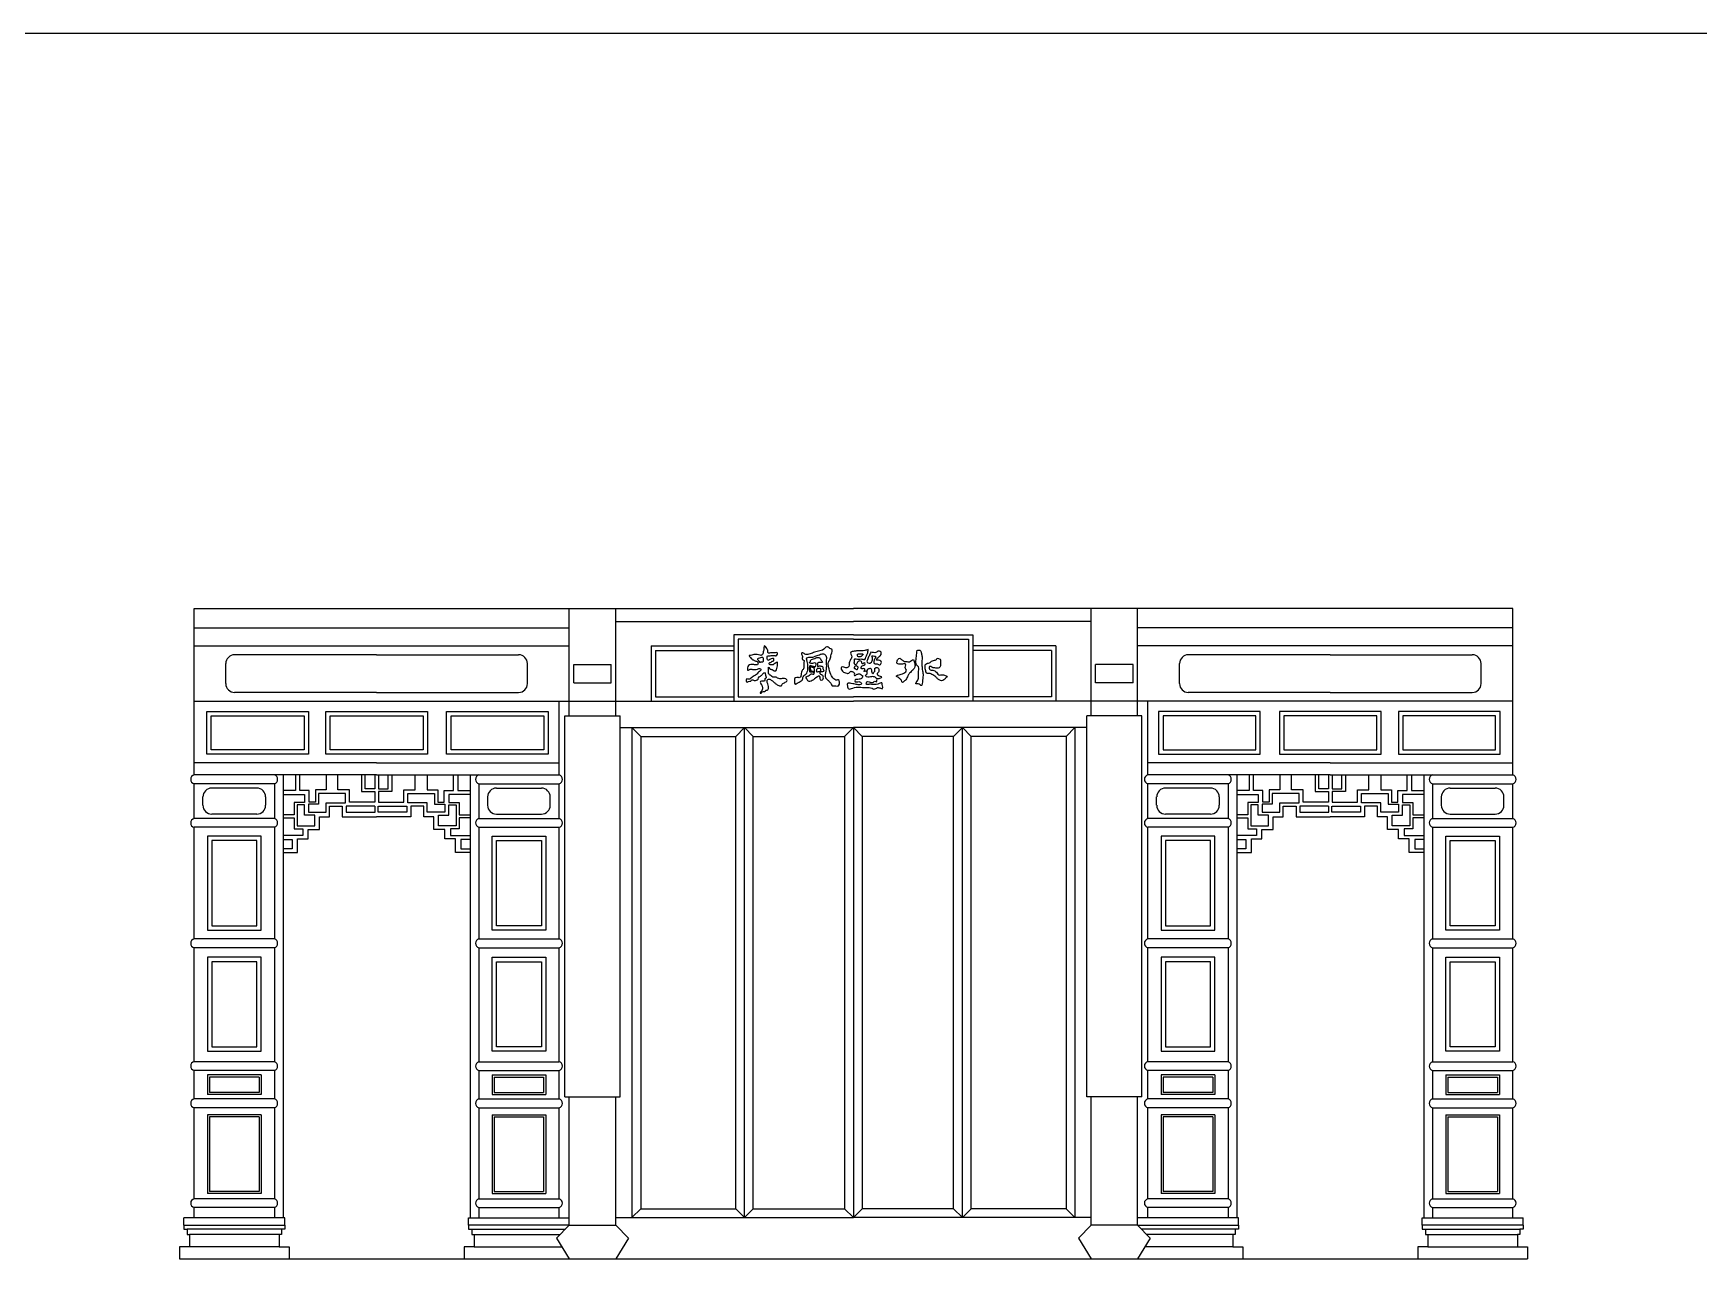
# Model space of a CAD drawing. Extents: x -66030 to 95157, y -13132 to 45879.
# Drawn here: x 32047 to 37423, y 4053 to 8010 of the extents above; entities that cross this region are included whole.
import ezdxf

# ---------------------------------------------------------------- set-up
doc = ezdxf.new("R2010")
doc.units = 0
doc.header["$LTSCALE"] = 100
doc.header["$MEASUREMENT"] = 0
doc.layers.add('3', color=11, linetype='CONTINUOUS')
doc.layers.add('7', color=105, linetype='CONTINUOUS')

msp = doc.modelspace()

# ---------------------------------------------------------------- linework, layer by layer
at = {"layer": '3', "color": 2}
msp.add_line((-66009.4, 8010), (95156.9, 8010), dxfattribs=at)
at = {"layer": '7'}
for p, q in [((32566.5, 5615.1), (32566.5, 6152.5)), ((32566.5, 6152.5), (33777.6, 6152.5)), ((33777.6, 5805.7), (33777.6, 6152.5)), ((33777.6, 6152.5), (34694.8, 6152.5)), ((33927.4, 5805.7), (33927.4, 6152.5)), ((35612.1, 6152.5), (34694.8, 6152.5)), ((35462.3, 5805.7), (35462.3, 6152.5)), ((36823.2, 6152.5), (35612.1, 6152.5)), ((35612.1, 5805.7), (35612.1, 6152.5)), ((36823.2, 5615.1), (36823.2, 6152.5)), ((32566.5, 6089.8), (33777.6, 6089.8)), ((33927.4, 6110.6), (34694.8, 6110.6)), ((35462.3, 6110.6), (34694.8, 6110.6)), ((36823.2, 6089.8), (35612.1, 6089.8)), ((32566.5, 6031.5), (33777.6, 6031.5)), ((34041.5, 6031.5), (34041.5, 5853.1)), ((34041.5, 6031.5), (34309, 6031.5)), ((34309, 6067.6), (34309, 5853.1)), ((34694.8, 6067.6), (34309, 6067.6)), ((34694.8, 6053.4), (34323.2, 6053.4)), ((34323.2, 6053.4), (34323.2, 5867.3)), ((34694.8, 6067.6), (35080.6, 6067.6)), ((34694.8, 6053.4), (35066.4, 6053.4)), ((35066.4, 6053.4), (35066.4, 5867.3)), ((35080.6, 6067.6), (35080.6, 5853.1)), ((35348.1, 6031.5), (35080.6, 6031.5)), ((35348.1, 6031.5), (35348.1, 5853.1)), ((36823.2, 6031.5), (35612.1, 6031.5)), ((32668.6, 5909.9), (32668.6, 5974.7)), ((33155.5, 6003.1), (32697, 6003.1)), ((33155.5, 6003.1), (33613.9, 6003.1)), ((33642.3, 5909.9), (33642.3, 5974.7)), ((33791.8, 5972.2), (33913.2, 5972.2)), ((33791.8, 5912.5), (33791.8, 5972.2)), ((33913.2, 5912.5), (33913.2, 5972.2)), ((34055.8, 6017.3), (34055.8, 5867.3)), ((34055.8, 6017.3), (34309, 6017.3)), ((35333.9, 6017.3), (35080.6, 6017.3)), ((35333.9, 6017.3), (35333.9, 5867.3)), ((35476.5, 5912.5), (35476.5, 5972.2)), ((35597.8, 5972.2), (35476.5, 5972.2)), ((35597.8, 5912.5), (35597.8, 5972.2)), ((35747.3, 5909.9), (35747.3, 5974.7)), ((36234.2, 6003.1), (35775.8, 6003.1)), ((36234.2, 6003.1), (36692.7, 6003.1)), ((36721.1, 5909.9), (36721.1, 5974.7)), ((33155.5, 5881.5), (32697, 5881.5)), ((33155.5, 5881.5), (33613.9, 5881.5)), ((33791.8, 5912.5), (33913.2, 5912.5)), ((34055.8, 5867.3), (34309, 5867.3)), ((34323.2, 5867.3), (34694.8, 5867.3)), ((35066.4, 5867.3), (34694.8, 5867.3)), ((35333.9, 5867.3), (35080.6, 5867.3)), ((35597.8, 5912.5), (35476.5, 5912.5)), ((36234.2, 5881.5), (35775.8, 5881.5)), ((36234.2, 5881.5), (36692.7, 5881.5)), ((32566.5, 5853.1), (34694.8, 5853.1)), ((33744.5, 5615.1), (33744.5, 5853.1)), ((36823.2, 5853.1), (34694.8, 5853.1)), ((35645.2, 5615.1), (35645.2, 5853.1)), ((33763.4, 4576.2), (33763.4, 5805.7)), ((33763.4, 5805.7), (33941.6, 5805.7)), ((33941.6, 4576.2), (33941.6, 5805.7)), ((33941.6, 5767.8), (34694.8, 5767.8)), ((33979.8, 5767.8), (33979.8, 4185.9)), ((34008.2, 5739.3), (33979.8, 5767.8)), ((34314.7, 5739.3), (34343.1, 5767.8)), ((34343.1, 4185.9), (34343.1, 5767.8)), ((34371.5, 5739.3), (34343.1, 5767.8)), ((34666.4, 5739.3), (34694.8, 5767.8)), ((34694.8, 5767.8), (34694.8, 4185.9)), ((34723.3, 5739.3), (34694.8, 5767.8)), ((35448, 5767.8), (34694.8, 5767.8)), ((35018.1, 5739.3), (35046.6, 5767.8)), ((35046.6, 4185.9), (35046.6, 5767.8)), ((35075, 5739.3), (35046.6, 5767.8)), ((35381.5, 5739.3), (35409.9, 5767.8)), ((35409.9, 5767.8), (35409.9, 4185.9)), ((35448, 4576.2), (35448, 5805.7)), ((35626.3, 5805.7), (35448, 5805.7)), ((35626.3, 4576.2), (35626.3, 5805.7)), ((34008.2, 5739.3), (34008.2, 4214.3)), ((34008.2, 5739.3), (34314.7, 5739.3)), ((34314.7, 4214.3), (34314.7, 5739.3)), ((34371.5, 4214.3), (34371.5, 5739.3)), ((34371.5, 5739.3), (34666.4, 5739.3)), ((34666.4, 5739.3), (34666.4, 4214.3)), ((34723.3, 5739.3), (34723.3, 4214.3)), ((35018.1, 5739.3), (34723.3, 5739.3)), ((35018.1, 4214.3), (35018.1, 5739.3)), ((35075, 4214.3), (35075, 5739.3)), ((35381.5, 5739.3), (35075, 5739.3)), ((35381.5, 5739.3), (35381.5, 4214.3)), ((33155.5, 5654.5), (32566.5, 5654.5)), ((33155.5, 5654.5), (33744.5, 5654.5)), ((36234.2, 5654.5), (35645.2, 5654.5)), ((36234.2, 5654.5), (36823.2, 5654.5)), ((33155.5, 5615.1), (32566.5, 5615.1)), ((32853.5, 5615.1), (32853.5, 4185.5)), ((32893.6, 5615.1), (32893.6, 5564.4)), ((32907.3, 5565.4), (32907.3, 5615.1)), ((32992.6, 5615.1), (32992.6, 5566.8)), ((33030.6, 5566.8), (33030.6, 5615.1)), ((33106.4, 5615.1), (33106.4, 5561.8)), ((33118.1, 5570.4), (33118.1, 5615.1)), ((33149.8, 5615.1), (33149.8, 5570.4)), ((33155.5, 5615.1), (33744.5, 5615.1)), ((33161.2, 5615.1), (33161.2, 5570.4)), ((33192.8, 5570.4), (33192.8, 5615.1)), ((33204.5, 5615.1), (33204.5, 5561.8)), ((33280.4, 5566.8), (33280.4, 5615.1)), ((33318.3, 5615.1), (33318.3, 5566.8)), ((33403.6, 5565.4), (33403.6, 5615.1)), ((33417.4, 5615.1), (33417.4, 5564.4)), ((33457.4, 5615.1), (33457.4, 4185.5)), ((36234.2, 5615.1), (35645.2, 5615.1)), ((35932.3, 5615.1), (35932.3, 4185.5)), ((35972.3, 5615.1), (35972.3, 5564.4)), ((35986, 5565.4), (35986, 5615.1)), ((36071.4, 5615.1), (36071.4, 5566.8)), ((36109.3, 5566.8), (36109.3, 5615.1)), ((36185.2, 5615.1), (36185.2, 5561.8)), ((36196.9, 5570.4), (36196.9, 5615.1)), ((36228.5, 5615.1), (36228.5, 5570.4)), ((36234.2, 5615.1), (36823.2, 5615.1)), ((36239.9, 5615.1), (36239.9, 5570.4)), ((36271.5, 5570.4), (36271.5, 5615.1)), ((36283.3, 5615.1), (36283.3, 5561.8)), ((36359.1, 5566.8), (36359.1, 5615.1)), ((36397, 5615.1), (36397, 5566.8)), ((36482.4, 5565.4), (36482.4, 5615.1)), ((36496.1, 5615.1), (36496.1, 5564.4)), ((36536.1, 5615.1), (36536.1, 4185.5)), ((32566.5, 5474.5), (32566.5, 5586.7)), ((32825.5, 5586.7), (32566.5, 5586.7)), ((32594.9, 5517.1), (32594.9, 5544.1)), ((32768.7, 5572.5), (32623.3, 5572.5)), ((32797.1, 5544.1), (32797.1, 5517.1)), ((32825.5, 5586.7), (32825.5, 5474.5)), ((32893.6, 5564.4), (32853.5, 5564.4)), ((32853.5, 5552.5), (32922.3, 5552.5)), ((32937.5, 5565.4), (32907.3, 5565.4)), ((32922.3, 5552.5), (32922.3, 5526.6)), ((32937.5, 5527.5), (32937.5, 5565.4)), ((32992.6, 5566.8), (32957.9, 5566.8)), ((32957.9, 5566.8), (32957.9, 5527.5)), ((32968.2, 5555.1), (32968.2, 5521.2)), ((33054.9, 5555.1), (32968.2, 5555.1)), ((33067.6, 5566.8), (33030.6, 5566.8)), ((33054.9, 5525.3), (33054.9, 5555.1)), ((33067.6, 5527.1), (33067.6, 5566.8)), ((33106.4, 5561.8), (33149.8, 5561.8)), ((33149.8, 5570.4), (33118.1, 5570.4)), ((33149.8, 5561.8), (33149.8, 5527.1)), ((33161.2, 5570.4), (33192.8, 5570.4)), ((33161.2, 5561.8), (33161.2, 5527.1)), ((33204.5, 5561.8), (33161.2, 5561.8)), ((33243.3, 5566.8), (33280.4, 5566.8)), ((33243.3, 5527.1), (33243.3, 5566.8)), ((33256, 5525.3), (33256, 5555.1)), ((33256, 5555.1), (33342.7, 5555.1)), ((33318.3, 5566.8), (33353.1, 5566.8)), ((33342.7, 5555.1), (33342.7, 5521.2)), ((33353.1, 5566.8), (33353.1, 5527.5)), ((33373.4, 5565.4), (33403.6, 5565.4)), ((33373.4, 5527.5), (33373.4, 5565.4)), ((33388.7, 5552.5), (33388.7, 5526.6)), ((33457.4, 5552.5), (33388.7, 5552.5)), ((33417.4, 5564.4), (33457.4, 5564.4)), ((33485.4, 5586.7), (33744.5, 5586.7)), ((33485.4, 5586.7), (33485.4, 5474.5)), ((33513.8, 5544.1), (33513.8, 5517.1)), ((33542.3, 5572.5), (33687.6, 5572.5)), ((33716, 5517.1), (33716, 5544.1)), ((33744.5, 5474.5), (33744.5, 5586.7)), ((35645.2, 5474.5), (35645.2, 5586.7)), ((35904.3, 5586.7), (35645.2, 5586.7)), ((35673.6, 5517.1), (35673.6, 5544.1)), ((35847.4, 5572.5), (35702.1, 5572.5)), ((35875.8, 5544.1), (35875.8, 5517.1)), ((35904.3, 5586.7), (35904.3, 5474.5)), ((35972.3, 5564.4), (35932.3, 5564.4)), ((35932.3, 5552.5), (36001, 5552.5)), ((36016.3, 5565.4), (35986, 5565.4)), ((36001, 5552.5), (36001, 5526.6)), ((36016.3, 5527.5), (36016.3, 5565.4)), ((36071.4, 5566.8), (36036.6, 5566.8)), ((36036.6, 5566.8), (36036.6, 5527.5)), ((36133.7, 5555.1), (36047, 5555.1)), ((36047, 5555.1), (36047, 5521.2)), ((36146.3, 5566.8), (36109.3, 5566.8)), ((36133.7, 5525.3), (36133.7, 5555.1)), ((36146.3, 5527.1), (36146.3, 5566.8)), ((36185.2, 5561.8), (36228.5, 5561.8)), ((36228.5, 5570.4), (36196.9, 5570.4)), ((36228.5, 5561.8), (36228.5, 5527.1)), ((36239.9, 5570.4), (36271.5, 5570.4)), ((36283.3, 5561.8), (36239.9, 5561.8)), ((36239.9, 5561.8), (36239.9, 5527.1)), ((36322.1, 5566.8), (36359.1, 5566.8)), ((36322.1, 5527.1), (36322.1, 5566.8)), ((36334.7, 5555.1), (36421.4, 5555.1)), ((36334.7, 5525.3), (36334.7, 5555.1)), ((36397, 5566.8), (36431.8, 5566.8)), ((36421.4, 5555.1), (36421.4, 5521.2)), ((36431.8, 5566.8), (36431.8, 5527.5)), ((36452.1, 5527.5), (36452.1, 5565.4)), ((36452.1, 5565.4), (36482.4, 5565.4)), ((36536.1, 5552.5), (36467.4, 5552.5)), ((36467.4, 5552.5), (36467.4, 5526.6)), ((36496.1, 5564.4), (36536.1, 5564.4)), ((36564.2, 5586.7), (36564.2, 5474.5)), ((36564.2, 5586.7), (36823.2, 5586.7)), ((36592.6, 5544.1), (36592.6, 5517.1)), ((36621, 5572.5), (36766.4, 5572.5)), ((36794.8, 5517.1), (36794.8, 5544.1)), ((36823.2, 5474.5), (36823.2, 5586.7)), ((32768.7, 5488.7), (32623.3, 5488.7)), ((32889.4, 5486.1), (32853.5, 5486.1)), ((32922.3, 5526.6), (32889.4, 5526.6)), ((32889.4, 5526.6), (32889.4, 5486.1)), ((32922.6, 5518.1), (32899.2, 5518.1)), ((32899.2, 5518.1), (32899.2, 5450.4)), ((32922.6, 5484.7), (32922.6, 5518.1)), ((32955.6, 5484.7), (32922.6, 5484.7)), ((32935.7, 5521.2), (32935.7, 5494.6)), ((32968.2, 5521.2), (32935.7, 5521.2)), ((32935.7, 5494.6), (32992.6, 5494.6)), ((32957.9, 5527.5), (32937.5, 5527.5)), ((32955.6, 5450.4), (32955.6, 5484.7)), ((32992.6, 5494.6), (32992.6, 5525.3)), ((32992.6, 5525.3), (33054.9, 5525.3)), ((33003.5, 5514.7), (33044.8, 5514.7)), ((33003.5, 5479.8), (33003.5, 5514.7)), ((33044.8, 5514.7), (33044.8, 5479.8)), ((33149.6, 5514.5), (33057.5, 5514.5)), ((33057.5, 5514.5), (33057.5, 5494.8)), ((33057.5, 5494.8), (33150.3, 5494.8)), ((33149.8, 5527.1), (33067.6, 5527.1)), ((33150.3, 5494.8), (33150.3, 5514.5)), ((33160.6, 5494.8), (33160.6, 5514.5)), ((33253.4, 5494.8), (33160.6, 5494.8)), ((33161.2, 5527.1), (33243.3, 5527.1)), ((33161.3, 5514.5), (33253.4, 5514.5)), ((33253.4, 5514.5), (33253.4, 5494.8)), ((33318.3, 5525.3), (33256, 5525.3)), ((33266.1, 5514.7), (33266.1, 5479.8)), ((33307.4, 5514.7), (33266.1, 5514.7)), ((33307.4, 5479.8), (33307.4, 5514.7)), ((33318.3, 5494.6), (33318.3, 5525.3)), ((33375.2, 5494.6), (33318.3, 5494.6)), ((33342.7, 5521.2), (33375.2, 5521.2)), ((33353.1, 5527.5), (33373.4, 5527.5)), ((33355.3, 5484.7), (33388.3, 5484.7)), ((33355.3, 5450.4), (33355.3, 5484.7)), ((33375.2, 5521.2), (33375.2, 5494.6)), ((33388.3, 5518.1), (33411.8, 5518.1)), ((33388.3, 5484.7), (33388.3, 5518.1)), ((33388.7, 5526.6), (33421.6, 5526.6)), ((33411.8, 5518.1), (33411.8, 5450.4)), ((33421.6, 5526.6), (33421.6, 5486.1)), ((33421.6, 5486.1), (33457.4, 5486.1)), ((33542.3, 5488.7), (33687.6, 5488.7)), ((35847.4, 5488.7), (35702.1, 5488.7)), ((35968.1, 5486.1), (35932.3, 5486.1)), ((36001, 5526.6), (35968.1, 5526.6)), ((35968.1, 5526.6), (35968.1, 5486.1)), ((36001.4, 5518.1), (35977.9, 5518.1)), ((35977.9, 5518.1), (35977.9, 5450.4)), ((36001.4, 5484.7), (36001.4, 5518.1)), ((36034.4, 5484.7), (36001.4, 5484.7)), ((36047, 5521.2), (36014.5, 5521.2)), ((36014.5, 5521.2), (36014.5, 5494.6)), ((36014.5, 5494.6), (36071.4, 5494.6)), ((36036.6, 5527.5), (36016.3, 5527.5)), ((36034.4, 5450.4), (36034.4, 5484.7)), ((36071.4, 5494.6), (36071.4, 5525.3)), ((36071.4, 5525.3), (36133.7, 5525.3)), ((36082.2, 5479.8), (36082.2, 5514.7)), ((36082.2, 5514.7), (36123.5, 5514.7)), ((36123.5, 5514.7), (36123.5, 5479.8)), ((36136.3, 5514.5), (36136.3, 5494.8)), ((36228.3, 5514.5), (36136.3, 5514.5)), ((36136.3, 5494.8), (36229, 5494.8)), ((36228.5, 5527.1), (36146.3, 5527.1)), ((36229, 5494.8), (36229, 5514.5)), ((36239.4, 5494.8), (36239.4, 5514.5)), ((36332.1, 5494.8), (36239.4, 5494.8)), ((36239.9, 5527.1), (36322.1, 5527.1)), ((36240.1, 5514.5), (36332.1, 5514.5)), ((36332.1, 5514.5), (36332.1, 5494.8)), ((36397, 5525.3), (36334.7, 5525.3)), ((36344.9, 5514.7), (36344.9, 5479.8)), ((36386.2, 5514.7), (36344.9, 5514.7)), ((36386.2, 5479.8), (36386.2, 5514.7)), ((36397, 5494.6), (36397, 5525.3)), ((36453.9, 5494.6), (36397, 5494.6)), ((36421.4, 5521.2), (36453.9, 5521.2)), ((36431.8, 5527.5), (36452.1, 5527.5)), ((36434.1, 5450.4), (36434.1, 5484.7)), ((36434.1, 5484.7), (36467, 5484.7)), ((36453.9, 5521.2), (36453.9, 5494.6)), ((36467, 5484.7), (36467, 5518.1)), ((36467, 5518.1), (36490.5, 5518.1)), ((36467.4, 5526.6), (36500.3, 5526.6)), ((36490.5, 5518.1), (36490.5, 5450.4)), ((36500.3, 5526.6), (36500.3, 5486.1)), ((36500.3, 5486.1), (36536.1, 5486.1)), ((36621, 5488.7), (36766.4, 5488.7)), ((32825.5, 5474.5), (32566.5, 5474.5)), ((32566.5, 5085.6), (32566.5, 5446.1)), ((32825.5, 5446.1), (32566.5, 5446.1)), ((32825.5, 5446.1), (32825.5, 5085.6)), ((32853.5, 5477), (32889.4, 5477)), ((32889.4, 5477), (32889.4, 5441.3)), ((32889.4, 5441.3), (32917.4, 5441.3)), ((32899.2, 5450.4), (32955.6, 5450.4)), ((32917.4, 5441.3), (32917.4, 5419.6)), ((32934.9, 5408.4), (32934.9, 5438.5)), ((32934.9, 5438.5), (32970.6, 5438.5)), ((32970.6, 5438.5), (32970.6, 5479.8)), ((32970.6, 5479.8), (33003.5, 5479.8)), ((33044.8, 5479.8), (33155.5, 5479.8)), ((33266.1, 5479.8), (33155.5, 5479.8)), ((33340.3, 5479.8), (33307.4, 5479.8)), ((33340.3, 5438.5), (33340.3, 5479.8)), ((33376.1, 5438.5), (33340.3, 5438.5)), ((33411.8, 5450.4), (33355.3, 5450.4)), ((33376.1, 5408.4), (33376.1, 5438.5)), ((33393.6, 5441.3), (33393.6, 5419.6)), ((33421.6, 5441.3), (33393.6, 5441.3)), ((33421.6, 5477), (33421.6, 5441.3)), ((33457.4, 5477), (33421.6, 5477)), ((33485.4, 5474.5), (33744.5, 5474.5)), ((33485.4, 5446.1), (33485.4, 5085.6)), ((33485.4, 5446.1), (33744.5, 5446.1)), ((33744.5, 5085.6), (33744.5, 5446.1)), ((35904.3, 5474.5), (35645.2, 5474.5)), ((35904.3, 5446.1), (35645.2, 5446.1)), ((35645.2, 5085.6), (35645.2, 5446.1)), ((35904.3, 5446.1), (35904.3, 5085.6)), ((35932.3, 5477), (35968.1, 5477)), ((35968.1, 5477), (35968.1, 5441.3)), ((35968.1, 5441.3), (35996.1, 5441.3)), ((35977.9, 5450.4), (36034.4, 5450.4)), ((35996.1, 5441.3), (35996.1, 5419.6)), ((36013.6, 5438.5), (36049.3, 5438.5)), ((36013.6, 5408.4), (36013.6, 5438.5)), ((36049.3, 5438.5), (36049.3, 5479.8)), ((36049.3, 5479.8), (36082.2, 5479.8)), ((36123.5, 5479.8), (36234.2, 5479.8)), ((36344.9, 5479.8), (36234.2, 5479.8)), ((36419.1, 5479.8), (36386.2, 5479.8)), ((36419.1, 5438.5), (36419.1, 5479.8)), ((36454.8, 5438.5), (36419.1, 5438.5)), ((36490.5, 5450.4), (36434.1, 5450.4)), ((36454.8, 5408.4), (36454.8, 5438.5)), ((36500.3, 5441.3), (36472.3, 5441.3)), ((36472.3, 5441.3), (36472.3, 5419.6)), ((36500.3, 5477), (36500.3, 5441.3)), ((36536.1, 5477), (36500.3, 5477)), ((36564.2, 5474.5), (36823.2, 5474.5)), ((36564.2, 5446.1), (36823.2, 5446.1)), ((36564.2, 5446.1), (36564.2, 5085.6)), ((36823.2, 5085.6), (36823.2, 5446.1)), ((32917.4, 5419.6), (32853.5, 5419.6)), ((32853.5, 5407), (32883.1, 5407)), ((32883.1, 5407), (32883.1, 5376.2)), ((32900.6, 5364.3), (32900.6, 5408.4)), ((32900.6, 5408.4), (32934.9, 5408.4)), ((33410.4, 5408.4), (33376.1, 5408.4)), ((33393.6, 5419.6), (33457.4, 5419.6)), ((33410.4, 5364.3), (33410.4, 5408.4)), ((33427.9, 5407), (33427.9, 5376.2)), ((33457.4, 5407), (33427.9, 5407)), ((35996.1, 5419.6), (35932.3, 5419.6)), ((35932.3, 5407), (35961.8, 5407)), ((35961.8, 5407), (35961.8, 5376.2)), ((35979.3, 5364.3), (35979.3, 5408.4)), ((35979.3, 5408.4), (36013.6, 5408.4)), ((36489.1, 5408.4), (36454.8, 5408.4)), ((36472.3, 5419.6), (36536.1, 5419.6)), ((36489.1, 5364.3), (36489.1, 5408.4)), ((36506.6, 5407), (36506.6, 5376.2)), ((36536.1, 5407), (36506.6, 5407)), ((32883.1, 5376.2), (32853.5, 5376.2)), ((32853.5, 5364.3), (32900.6, 5364.3)), ((33457.4, 5364.3), (33410.4, 5364.3)), ((33427.9, 5376.2), (33457.4, 5376.2)), ((35961.8, 5376.2), (35932.3, 5376.2)), ((35932.3, 5364.3), (35979.3, 5364.3)), ((36536.1, 5364.3), (36489.1, 5364.3)), ((36506.6, 5376.2), (36536.1, 5376.2)), ((32825.5, 5085.6), (32566.5, 5085.6)), ((32566.5, 4689.1), (32566.5, 5057.2)), ((32825.5, 5057.2), (32566.5, 5057.2)), ((32825.5, 5057.2), (32825.5, 4689.1)), ((33485.4, 5085.6), (33744.5, 5085.6)), ((33485.4, 5057.2), (33485.4, 4689.1)), ((33485.4, 5057.2), (33744.5, 5057.2)), ((33744.5, 4689.1), (33744.5, 5057.2)), ((35904.3, 5085.6), (35645.2, 5085.6)), ((35645.2, 4689.1), (35645.2, 5057.2)), ((35904.3, 5057.2), (35645.2, 5057.2)), ((35904.3, 5057.2), (35904.3, 4689.1)), ((36564.2, 5085.6), (36823.2, 5085.6)), ((36564.2, 5057.2), (36564.2, 4689.1)), ((36564.2, 5057.2), (36823.2, 5057.2)), ((36823.2, 4689.1), (36823.2, 5057.2)), ((32825.5, 4689.1), (32566.5, 4689.1)), ((33485.4, 4689.1), (33744.5, 4689.1)), ((35904.3, 4689.1), (35645.2, 4689.1)), ((36564.2, 4689.1), (36823.2, 4689.1)), ((32566.5, 4568.8), (32566.5, 4660.7)), ((32825.5, 4660.7), (32566.5, 4660.7)), ((32609.1, 4646.5), (32609.1, 4583)), ((32782.9, 4646.5), (32609.1, 4646.5)), ((32616.2, 4639.4), (32616.2, 4590.1)), ((32775.8, 4639.4), (32616.2, 4639.4)), ((32775.8, 4639.4), (32775.8, 4590.1)), ((32782.9, 4646.5), (32782.9, 4583)), ((32825.5, 4660.7), (32825.5, 4568.8)), ((33485.4, 4660.7), (33485.4, 4568.8)), ((33485.4, 4660.7), (33744.5, 4660.7)), ((33528, 4646.5), (33701.8, 4646.5)), ((33528, 4646.5), (33528, 4583)), ((33535.1, 4639.4), (33535.1, 4590.1)), ((33535.1, 4639.4), (33694.7, 4639.4)), ((33694.7, 4639.4), (33694.7, 4590.1)), ((33701.8, 4646.5), (33701.8, 4583)), ((33744.5, 4568.8), (33744.5, 4660.7)), ((35645.2, 4568.8), (35645.2, 4660.7)), ((35904.3, 4660.7), (35645.2, 4660.7)), ((35687.8, 4646.5), (35687.8, 4583)), ((35861.6, 4646.5), (35687.8, 4646.5)), ((35694.9, 4639.4), (35694.9, 4590.1)), ((35854.5, 4639.4), (35694.9, 4639.4)), ((35854.5, 4639.4), (35854.5, 4590.1)), ((35861.6, 4646.5), (35861.6, 4583)), ((35904.3, 4660.7), (35904.3, 4568.8)), ((36564.2, 4660.7), (36564.2, 4568.8)), ((36564.2, 4660.7), (36823.2, 4660.7)), ((36606.8, 4646.5), (36606.8, 4583)), ((36606.8, 4646.5), (36780.6, 4646.5)), ((36613.9, 4639.4), (36613.9, 4590.1)), ((36613.9, 4639.4), (36773.5, 4639.4)), ((36773.5, 4639.4), (36773.5, 4590.1)), ((36780.6, 4646.5), (36780.6, 4583)), ((36823.2, 4568.8), (36823.2, 4660.7)), ((32782.9, 4583), (32609.1, 4583)), ((32775.8, 4590.1), (32616.2, 4590.1)), ((33528, 4583), (33701.8, 4583)), ((33535.1, 4590.1), (33694.7, 4590.1)), ((33763.4, 4576.2), (33941.6, 4576.2)), ((33777.6, 4161.7), (33777.6, 4576.2)), ((33927.4, 4161.7), (33927.4, 4576.2)), ((35626.3, 4576.2), (35448, 4576.2)), ((35462.3, 4161.7), (35462.3, 4576.2)), ((35612.1, 4161.7), (35612.1, 4576.2)), ((35861.6, 4583), (35687.8, 4583)), ((35854.5, 4590.1), (35694.9, 4590.1)), ((36606.8, 4583), (36780.6, 4583)), ((36613.9, 4590.1), (36773.5, 4590.1)), ((32825.5, 4568.8), (32566.5, 4568.8)), ((32825.5, 4540.4), (32566.5, 4540.4)), ((32566.5, 4246.6), (32566.5, 4540.4)), ((32782.9, 4518.1), (32609.1, 4518.1)), ((32609.1, 4518.1), (32609.1, 4263.3)), ((32782.9, 4518.1), (32782.9, 4263.3)), ((32825.5, 4540.4), (32825.5, 4246.6)), ((33485.4, 4568.8), (33744.5, 4568.8)), ((33485.4, 4540.4), (33485.4, 4246.6)), ((33485.4, 4540.4), (33744.5, 4540.4)), ((33528, 4518.1), (33528, 4263.3)), ((33528, 4518.1), (33701.8, 4518.1)), ((33701.8, 4518.1), (33701.8, 4263.3)), ((33744.5, 4246.6), (33744.5, 4540.4)), ((35904.3, 4568.8), (35645.2, 4568.8)), ((35645.2, 4246.6), (35645.2, 4540.4)), ((35904.3, 4540.4), (35645.2, 4540.4)), ((35687.8, 4518.1), (35687.8, 4263.3)), ((35861.6, 4518.1), (35687.8, 4518.1)), ((35861.6, 4518.1), (35861.6, 4263.3)), ((35904.3, 4540.4), (35904.3, 4246.6)), ((36564.2, 4568.8), (36823.2, 4568.8)), ((36564.2, 4540.4), (36564.2, 4246.6)), ((36564.2, 4540.4), (36823.2, 4540.4)), ((36606.8, 4518.1), (36780.6, 4518.1)), ((36606.8, 4518.1), (36606.8, 4263.3)), ((36780.6, 4518.1), (36780.6, 4263.3)), ((36823.2, 4246.6), (36823.2, 4540.4)), ((32775.8, 4511), (32616.2, 4511)), ((32616.2, 4511), (32616.2, 4270.4)), ((32775.8, 4511), (32775.8, 4270.4)), ((33535.1, 4511), (33535.1, 4270.4)), ((33535.1, 4511), (33694.7, 4511)), ((33694.7, 4511), (33694.7, 4270.4)), ((35694.9, 4511), (35694.9, 4270.4)), ((35854.5, 4511), (35694.9, 4511)), ((35854.5, 4511), (35854.5, 4270.4)), ((36613.9, 4511), (36773.5, 4511)), ((36613.9, 4511), (36613.9, 4270.4)), ((36773.5, 4511), (36773.5, 4270.4)), ((32782.9, 4263.3), (32609.1, 4263.3)), ((32775.8, 4270.4), (32616.2, 4270.4)), ((33528, 4263.3), (33701.8, 4263.3)), ((33535.1, 4270.4), (33694.7, 4270.4)), ((35861.6, 4263.3), (35687.8, 4263.3)), ((35854.5, 4270.4), (35694.9, 4270.4)), ((36606.8, 4263.3), (36780.6, 4263.3)), ((36613.9, 4270.4), (36773.5, 4270.4)), ((32825.5, 4246.6), (32566.5, 4246.6)), ((32566.5, 4185.5), (32566.5, 4218.2)), ((32825.5, 4218.2), (32566.5, 4218.2)), ((32825.5, 4218.2), (32825.5, 4185.5)), ((33485.4, 4246.6), (33744.5, 4246.6)), ((33485.4, 4218.2), (33485.4, 4185.5)), ((33485.4, 4218.2), (33744.5, 4218.2)), ((33744.5, 4185.5), (33744.5, 4218.2)), ((34008.2, 4214.3), (33979.8, 4185.9)), ((34008.2, 4214.3), (34314.7, 4214.3)), ((34314.7, 4214.3), (34343.1, 4185.9)), ((34371.5, 4214.3), (34343.1, 4185.9)), ((34371.5, 4214.3), (34666.4, 4214.3)), ((34666.4, 4214.3), (34694.8, 4185.9)), ((34723.3, 4214.3), (34694.8, 4185.9)), ((35018.1, 4214.3), (34723.3, 4214.3)), ((35018.1, 4214.3), (35046.6, 4185.9)), ((35075, 4214.3), (35046.6, 4185.9)), ((35381.5, 4214.3), (35075, 4214.3)), ((35381.5, 4214.3), (35409.9, 4185.9)), ((35904.3, 4246.6), (35645.2, 4246.6)), ((35645.2, 4185.5), (35645.2, 4218.2)), ((35904.3, 4218.2), (35645.2, 4218.2)), ((35904.3, 4218.2), (35904.3, 4185.5)), ((36564.2, 4246.6), (36823.2, 4246.6)), ((36564.2, 4218.2), (36564.2, 4185.5)), ((36564.2, 4218.2), (36823.2, 4218.2)), ((36823.2, 4185.5), (36823.2, 4218.2)), ((32533.3, 4161.7), (32533.3, 4185.5)), ((32858.7, 4185.5), (32533.3, 4185.5)), ((32533.3, 4161.7), (32533.3, 4148.5)), ((32533.3, 4161.7), (32858.7, 4161.7)), ((32533.3, 4148.5), (32544, 4148.5)), ((32544, 4148.5), (32544, 4131.2)), ((32847.9, 4148.5), (32544, 4148.5)), ((32858.7, 4148.5), (32847.9, 4148.5)), ((32847.9, 4148.5), (32847.9, 4131.2)), ((32858.7, 4161.7), (32858.7, 4185.5)), ((32858.7, 4161.7), (32858.7, 4148.5)), ((33452.3, 4185.5), (33777.6, 4185.5)), ((33452.3, 4161.7), (33452.3, 4185.5)), ((33452.3, 4161.7), (33452.3, 4148.5)), ((33777.6, 4161.7), (33452.3, 4161.7)), ((33452.3, 4148.5), (33463, 4148.5)), ((33463, 4148.5), (33764.8, 4148.5)), ((33463, 4148.5), (33463, 4131.2)), ((33777.6, 4161.7), (33736.7, 4119.6)), ((33777.6, 4161.7), (33927.4, 4161.7)), ((33927.4, 4185.9), (34694.8, 4185.9)), ((33927.4, 4161.7), (33968.3, 4119.6)), ((35462.3, 4185.9), (34694.8, 4185.9)), ((35462.3, 4161.7), (35421.3, 4119.6)), ((35612.1, 4161.7), (35462.3, 4161.7)), ((35937.4, 4185.5), (35612.1, 4185.5)), ((35612.1, 4161.7), (35653, 4119.6)), ((35612.1, 4161.7), (35937.4, 4161.7)), ((35926.7, 4148.5), (35624.9, 4148.5)), ((35926.7, 4148.5), (35926.7, 4131.2)), ((35937.4, 4148.5), (35926.7, 4148.5)), ((35937.4, 4161.7), (35937.4, 4185.5)), ((35937.4, 4161.7), (35937.4, 4148.5)), ((36531, 4161.7), (36531, 4185.5)), ((36531, 4185.5), (36856.4, 4185.5)), ((36531, 4161.7), (36531, 4148.5)), ((36856.4, 4161.7), (36531, 4161.7)), ((36531, 4148.5), (36541.7, 4148.5)), ((36541.7, 4148.5), (36541.7, 4131.2)), ((36541.7, 4148.5), (36845.6, 4148.5)), ((36856.4, 4148.5), (36845.6, 4148.5)), ((36845.6, 4148.5), (36845.6, 4131.2)), ((36856.4, 4161.7), (36856.4, 4185.5)), ((36856.4, 4161.7), (36856.4, 4148.5)), ((32519, 4091.3), (32519, 4053)), ((32551.3, 4091.3), (32519, 4091.3)), ((32544, 4131.2), (32551.3, 4131.2)), ((32551.3, 4131.2), (32551.3, 4091.3)), ((32840.7, 4131.2), (32551.3, 4131.2)), ((32840.7, 4091.3), (32551.3, 4091.3)), ((32847.9, 4131.2), (32840.7, 4131.2)), ((32840.7, 4131.2), (32840.7, 4091.3)), ((32840.7, 4091.3), (32872.9, 4091.3)), ((32872.9, 4091.3), (32872.9, 4053)), ((33438, 4091.3), (33438, 4053)), ((33470.3, 4091.3), (33438, 4091.3)), ((33463, 4131.2), (33470.3, 4131.2)), ((33470.3, 4131.2), (33748, 4131.2)), ((33470.3, 4131.2), (33470.3, 4091.3)), ((33470.3, 4091.3), (33754.1, 4091.3)), ((33736.7, 4119.6), (33777.6, 4053)), ((33968.3, 4119.6), (33927.4, 4053)), ((35421.3, 4119.6), (35462.3, 4053)), ((35653, 4119.6), (35612.1, 4053)), ((35919.4, 4091.3), (35635.6, 4091.3)), ((35919.4, 4131.2), (35641.7, 4131.2)), ((35926.7, 4131.2), (35919.4, 4131.2)), ((35919.4, 4131.2), (35919.4, 4091.3)), ((35919.4, 4091.3), (35951.7, 4091.3)), ((35951.7, 4091.3), (35951.7, 4053)), ((36516.7, 4091.3), (36516.7, 4053)), ((36549, 4091.3), (36516.7, 4091.3)), ((36541.7, 4131.2), (36549, 4131.2)), ((36549, 4131.2), (36549, 4091.3)), ((36549, 4131.2), (36838.4, 4131.2)), ((36549, 4091.3), (36838.4, 4091.3)), ((36845.6, 4131.2), (36838.4, 4131.2)), ((36838.4, 4131.2), (36838.4, 4091.3)), ((36838.4, 4091.3), (36870.7, 4091.3)), ((36870.7, 4091.3), (36870.7, 4053)), ((32519, 4053), (36870.7, 4053))]:
    msp.add_line(p, q, dxfattribs=at)
for points in [[(32607.5, 5819.9), (32935.6, 5819.9), (32935.6, 5681.9), (32607.5, 5681.9)], [(32991.3, 5819.9), (33319.5, 5819.9), (33319.5, 5681.9), (32991.3, 5681.9)], [(33381.5, 5819.9), (33709.6, 5819.9), (33709.6, 5681.9), (33381.5, 5681.9)], [(36008.2, 5819.9), (35680.1, 5819.9), (35680.1, 5681.9), (36008.2, 5681.9)], [(36398.3, 5819.9), (36070.2, 5819.9), (36070.2, 5681.9), (36398.3, 5681.9)], [(36782.2, 5819.9), (36454, 5819.9), (36454, 5681.9), (36782.2, 5681.9)], [(32621.7, 5805.7), (32921.4, 5805.7), (32921.4, 5696.2), (32621.7, 5696.2)], [(33005.6, 5805.7), (33305.3, 5805.7), (33305.3, 5696.2), (33005.6, 5696.2)], [(33395.7, 5805.7), (33695.4, 5805.7), (33695.4, 5696.2), (33395.7, 5696.2)], [(35994, 5805.7), (35694.3, 5805.7), (35694.3, 5696.2), (35994, 5696.2)], [(36384.1, 5805.7), (36084.4, 5805.7), (36084.4, 5696.2), (36384.1, 5696.2)], [(36768, 5805.7), (36468.3, 5805.7), (36468.3, 5696.2), (36768, 5696.2)], [(32782.9, 5114.1), (32782.9, 5417.6), (32609.1, 5417.6), (32609.1, 5114.1)], [(32768.7, 5128.3), (32768.7, 5403.4), (32623.3, 5403.4), (32623.3, 5128.3)], [(33528, 5114.1), (33528, 5417.6), (33701.8, 5417.6), (33701.8, 5114.1)], [(33542.3, 5128.3), (33542.3, 5403.4), (33687.6, 5403.4), (33687.6, 5128.3)], [(35861.6, 5114.1), (35861.6, 5417.6), (35687.8, 5417.6), (35687.8, 5114.1)], [(35847.4, 5128.3), (35847.4, 5403.4), (35702.1, 5403.4), (35702.1, 5128.3)], [(36606.8, 5114.1), (36606.8, 5417.6), (36780.6, 5417.6), (36780.6, 5114.1)], [(36621, 5128.3), (36621, 5403.4), (36766.4, 5403.4), (36766.4, 5128.3)], [(32782.9, 4722.7), (32782.9, 5026.3), (32609.1, 5026.3), (32609.1, 4722.7)], [(32768.7, 4736.9), (32768.7, 5012.1), (32623.3, 5012.1), (32623.3, 4736.9)], [(33528, 4722.7), (33528, 5026.3), (33701.8, 5026.3), (33701.8, 4722.7)], [(33542.3, 4736.9), (33542.3, 5012.1), (33687.6, 5012.1), (33687.6, 4736.9)], [(35861.6, 4722.7), (35861.6, 5026.3), (35687.8, 5026.3), (35687.8, 4722.7)], [(35847.4, 4736.9), (35847.4, 5012.1), (35702.1, 5012.1), (35702.1, 4736.9)], [(36606.8, 4722.7), (36606.8, 5026.3), (36780.6, 5026.3), (36780.6, 4722.7)], [(36621, 4736.9), (36621, 5012.1), (36766.4, 5012.1), (36766.4, 4736.9)]]:
    msp.add_lwpolyline(points, close=True, dxfattribs=at)
for centre, radius, start, end in [((32697, 5974.7), 28.4, 90, 180), ((33613.9, 5974.7), 28.4, 0, 90), ((35775.8, 5974.7), 28.4, 90, 180), ((36692.7, 5974.7), 28.4, 0, 90), ((32697, 5909.9), 28.4, 180, 270), ((33613.9, 5909.9), 28.4, 270, 0), ((35775.8, 5909.9), 28.4, 180, 270), ((36692.7, 5909.9), 28.4, 270, 0), ((32570, 5600.9), 14.7, 104.0869, 255.9131), ((32820.8, 5600.9), 15, 288.425, 71.575), ((33490.2, 5600.9), 15, 108.425, 251.575), ((33740.9, 5600.9), 14.7, 284.0869, 75.9131), ((35648.8, 5600.9), 14.7, 104.0869, 255.9131), ((35899.5, 5600.9), 15, 288.425, 71.575), ((36568.9, 5600.9), 15, 108.425, 251.575), ((36819.6, 5600.9), 14.7, 284.0869, 75.9131), ((32623.3, 5544.1), 28.4, 90, 180), ((32768.7, 5544.1), 28.4, 0, 90), ((33542.3, 5544.1), 28.4, 90, 180), ((33687.6, 5544.1), 28.4, 0, 90), ((35702.1, 5544.1), 28.4, 90, 180), ((35847.4, 5544.1), 28.4, 0, 90), ((36621, 5544.1), 28.4, 90, 180), ((36766.4, 5544.1), 28.4, 0, 90), ((32623.3, 5517.1), 28.4, 180, 270), ((32768.7, 5517.1), 28.4, 270, 0), ((33542.3, 5517.1), 28.4, 180, 270), ((33687.6, 5517.1), 28.4, 270, 0), ((35702.1, 5517.1), 28.4, 180, 270), ((35847.4, 5517.1), 28.4, 270, 0), ((36621, 5517.1), 28.4, 180, 270), ((36766.4, 5517.1), 28.4, 270, 0), ((32570, 5460.3), 14.7, 104.0869, 255.9131), ((32820.8, 5460.3), 15, 288.425, 71.575), ((33490.2, 5460.3), 15, 108.425, 251.575), ((33740.9, 5460.3), 14.7, 284.0869, 75.9131), ((35648.8, 5460.3), 14.7, 104.0869, 255.9131), ((35899.5, 5460.3), 15, 288.425, 71.575), ((36568.9, 5460.3), 15, 108.425, 251.575), ((36819.6, 5460.3), 14.7, 284.0869, 75.9131), ((32570, 5071.4), 14.7, 104.0869, 255.9131), ((32820.8, 5071.4), 15, 288.425, 71.575), ((33490.2, 5071.4), 15, 108.425, 251.575), ((33740.9, 5071.4), 14.7, 284.0869, 75.9131), ((35648.8, 5071.4), 14.7, 104.0869, 255.9131), ((35899.5, 5071.4), 15, 288.425, 71.575), ((36568.9, 5071.4), 15, 108.425, 251.575), ((36819.6, 5071.4), 14.7, 284.0869, 75.9131), ((32570, 4674.9), 14.7, 104.0869, 255.9131), ((32820.8, 4674.9), 15, 288.425, 71.575), ((33490.2, 4674.9), 15, 108.425, 251.575), ((33740.9, 4674.9), 14.7, 284.0869, 75.9131), ((35648.8, 4674.9), 14.7, 104.0869, 255.9131), ((35899.5, 4674.9), 15, 288.425, 71.575), ((36568.9, 4674.9), 15, 108.425, 251.575), ((36819.6, 4674.9), 14.7, 284.0869, 75.9131), ((32570, 4554.6), 14.7, 104.0869, 255.9131), ((32820.8, 4554.6), 15, 288.425, 71.575), ((33490.2, 4554.6), 15, 108.425, 251.575), ((33740.9, 4554.6), 14.7, 284.0869, 75.9131), ((35648.8, 4554.6), 14.7, 104.0869, 255.9131), ((35899.5, 4554.6), 15, 288.425, 71.575), ((36568.9, 4554.6), 15, 108.425, 251.575), ((36819.6, 4554.6), 14.7, 284.0869, 75.9131), ((32570, 4232.4), 14.7, 104.0869, 255.9131), ((32820.8, 4232.4), 15, 288.425, 71.575), ((33490.2, 4232.4), 15, 108.425, 251.575), ((33740.9, 4232.4), 14.7, 284.0869, 75.9131), ((35648.8, 4232.4), 14.7, 104.0869, 255.9131), ((35899.5, 4232.4), 15, 288.425, 71.575), ((36568.9, 4232.4), 15, 108.425, 251.575), ((36819.6, 4232.4), 14.7, 284.0869, 75.9131)]:
    msp.add_arc(centre, radius, start, end, dxfattribs=at)
for points in [[(34406.3, 6032.3), (34405, 6018.4), (34401.9, 6006.5), (34400, 6002.7), (34384.2, 6003.9), (34370.3, 6003), (34362.1, 6000.8), (34358.7, 6001.1), (34364.7, 5991.6), (34371.9, 5986.3), (34377.9, 5983.8), (34382, 5982.2), (34386.1, 5980.3), (34386.7, 5976.5), (34386.1, 5972.4), (34382.9, 5970.5), (34372.9, 5971.5), (34363.4, 5971.5), (34355.8, 5968.6), (34353.3, 5960.8), (34353.3, 5953.8), (34356.4, 5952.9), (34359, 5956), (34369.1, 5955.7), (34384.8, 5957), (34394.3, 5957.6), (34396.8, 5954.8), (34391.2, 5949.4), (34381.4, 5939.6), (34367.5, 5930.8), (34358, 5923.9), (34351.1, 5925.1), (34348.6, 5918.5), (34352, 5914.4), (34356.1, 5916.9), (34363.1, 5918.2), (34365.6, 5921.4), (34374.7, 5920.4), (34386.7, 5924.8), (34390.5, 5931.8), (34394.9, 5934.3), (34402.5, 5941.8), (34407.6, 5945.6), (34411, 5937.1), (34412, 5927), (34408.8, 5925.1), (34409.1, 5920.1), (34403.5, 5917.6), (34394.6, 5916.9), (34397.5, 5906.5), (34399.7, 5903.1), (34400.9, 5893), (34399, 5887), (34396.5, 5884.2), (34394, 5880.7), (34394.6, 5878.8), (34398.7, 5881.9), (34404.7, 5884.5), (34407.9, 5885.1), (34413.2, 5888.9), (34418.9, 5889.5), (34420.2, 5894.6), (34420.5, 5900.9), (34418.6, 5909.7), (34416.7, 5913.5), (34416.7, 5921), (34420.8, 5924.2), (34429.6, 5921.7), (34436.9, 5915.4), (34444.5, 5909.1), (34453.6, 5904.3), (34463.4, 5904.3), (34464.7, 5908.7), (34469.4, 5911.3), (34474.4, 5914.4), (34479.8, 5917.6), (34479.8, 5922.6), (34472.2, 5926.4), (34457.7, 5925.8), (34449.5, 5927.7), (34445.1, 5930.8), (34439.4, 5930.8), (34434.4, 5930.8), (34428.7, 5935.2), (34421.1, 5942.8), (34420.5, 5952.2), (34420.5, 5959.8), (34420.5, 5963), (34424, 5958.5), (34432.2, 5955.4), (34438.5, 5951.6), (34443.8, 5951.6), (34447, 5958.5), (34449.2, 5967.4), (34449.5, 5974.9), (34449.5, 5978.1), (34440.7, 5974.6), (34435.6, 5971.2), (34428.7, 5970.8), (34423.6, 5971.5), (34423, 5975.9), (34424.9, 5978.4), (34428.7, 5979), (34431.8, 5982.2), (34436, 5982.2), (34438.2, 5987.9), (34438.2, 5989.8), (34424.9, 5987.9), (34418.6, 5984.7), (34416.1, 5991.6), (34417.7, 5999.8), (34422.1, 5999.8), (34425.5, 5999.8), (34433.7, 6001.1), (34438.5, 6000.8), (34441.9, 6000.5), (34445.4, 6000.2), (34449.2, 6005.2), (34449.5, 6008.4), (34439.4, 6009.6), (34423.6, 6008.4), (34421.8, 6008), (34418.6, 6010.6), (34418, 6017.5), (34414.8, 6023.2), (34411, 6029.5), (34406.9, 6032.2)], [(34504.5, 5926.5), (34512, 5929.7), (34517.6, 5929.3), (34521.6, 5929.3), (34526, 5937.3), (34527.2, 5946.9), (34530.4, 5954), (34533.6, 5958), (34534.4, 5965.2), (34534.4, 5975.5), (34534.4, 5977.1), (34535.6, 5981.1), (34535.6, 5984.3), (34530, 5988.3), (34530, 5997.8), (34527.6, 6005), (34528, 6009), (34535.2, 6007.4), (34541.1, 6004.2), (34554.7, 6005.8), (34569.4, 6011.4), (34585.8, 6015.4), (34602.9, 6024.1), (34609.3, 6029.3), (34618.5, 6023.7), (34625.2, 6021.3), (34622.9, 6004.2), (34619.7, 5989.9), (34614.1, 5979.1), (34614.5, 5964), (34622.1, 5939.3), (34631.2, 5925.8), (34638.4, 5921.4), (34643.6, 5921.8), (34646, 5922.6), (34646.4, 5903.4), (34642.4, 5902.3), (34633.6, 5903), (34626.4, 5903), (34622.5, 5909.4), (34616.9, 5916.6), (34610.5, 5923), (34607.3, 5925.4), (34604.5, 5944.5), (34607.3, 5967.6), (34606.5, 5982.7), (34607.7, 5991.5), (34606.9, 5997.8), (34598.1, 6005.8), (34588.6, 6004.6), (34574.2, 5999.8), (34559.9, 5995.1), (34544.7, 5993.5), (34546.7, 5976.7), (34547.9, 5961.2), (34543.9, 5944.1), (34532.8, 5932.1), (34531.2, 5926.9), (34528.8, 5921), (34515.2, 5913), (34506.5, 5908.6), (34504.1, 5916.6), (34504.5, 5926.5)], [(34391.1, 5991.7), (34397.9, 5994.3), (34401.9, 5994.3), (34404.5, 5991), (34404.7, 5985), (34404.9, 5982.3), (34401.9, 5980.8), (34396, 5980.2), (34393, 5979.3), (34391.6, 5979.7), (34390.1, 5982.3), (34386, 5986.3), (34385.3, 5989.7), (34391.1, 5991.7)], [(34556.1, 5985), (34562.1, 5989.3), (34570.6, 5991.4), (34576.2, 5993.9), (34581.2, 5993.9), (34584.9, 5993.9), (34588.2, 5989.9), (34592.3, 5984), (34595, 5979), (34589.2, 5978.4), (34583.4, 5978.4), (34580.1, 5977.5), (34578.9, 5971.6), (34578.9, 5965.8), (34580.3, 5964.9), (34585.1, 5967.8), (34589.2, 5966.6), (34594.8, 5965.8), (34596.1, 5958.9), (34598.3, 5954), (34598.3, 5949.4), (34590.9, 5948.2), (34586.3, 5946.5), (34586.3, 5942.8), (34591.9, 5939.1), (34596.5, 5934.6), (34596.5, 5929), (34596.1, 5923), (34591.1, 5920.5), (34587.8, 5926.3), (34585.7, 5934.1), (34576.2, 5930.4), (34561.9, 5920.3), (34553.6, 5917), (34549.9, 5917.8), (34544.1, 5925.7), (34542.5, 5931.5), (34546.2, 5934.4), (34552.6, 5936.8), (34560.3, 5941.8), (34566.7, 5940.8), (34568.5, 5944.5), (34569.4, 5950.3), (34569.4, 5952.3), (34569, 5955.6), (34568.1, 5961), (34570.6, 5963.9), (34573.5, 5967.6), (34574.1, 5975.5), (34570, 5976.7), (34562.1, 5975.3), (34552.8, 5978.2), (34555.7, 5981.5), (34556.1, 5984.8)], [(34571.2, 5964.5), (34561.3, 5966.3), (34555.5, 5968.4), (34552.9, 5964.5), (34551.8, 5956.8), (34552.9, 5951.6), (34553.6, 5947.7), (34555.7, 5947.7), (34563.4, 5947.7), (34565.5, 5946.1), (34568.6, 5945.6)], [(34742.6, 6019.8), (34731.9, 6017.1), (34721.3, 6015.8), (34707.9, 6015.8), (34697.2, 6014.4), (34690.5, 6013.8), (34686.5, 6011.8), (34689.2, 5996.4), (34683.8, 5985.1), (34681.2, 5974.4), (34679.8, 5965.7), (34675.8, 5961.7), (34663.8, 5963.1), (34655.8, 5963.1), (34659.8, 5949.7), (34673.2, 5943.7), (34677.2, 5943), (34686.5, 5949.7), (34691.2, 5949), (34695.2, 5947), (34697.9, 5941.7), (34697.9, 5936.4), (34702.6, 5937.7), (34711.2, 5941.7), (34715.9, 5941.7), (34720.6, 5937), (34723.9, 5935.7), (34722.6, 5928.4), (34713.2, 5924.3), (34703.9, 5923), (34699.9, 5922.3), (34699.9, 5916.3), (34705.9, 5915.7), (34717.2, 5915), (34721.3, 5909.7), (34715.9, 5906.3), (34703.9, 5907.7), (34687.9, 5910.3), (34675.8, 5910.3), (34675.2, 5902.3), (34679.8, 5893), (34692.5, 5895.7), (34713.2, 5899), (34734.6, 5897), (34755.3, 5895), (34760.7, 5892.3), (34772.7, 5897), (34782, 5895), (34787.4, 5893.6), (34788, 5907), (34786.7, 5912.3), (34773.4, 5908.3), (34764, 5907.7), (34754.7, 5907.7), (34744, 5907.7), (34737.3, 5907.7), (34738, 5915.7), (34745.3, 5915.7), (34759.3, 5915), (34764, 5917.7), (34769.3, 5915.7), (34770.7, 5921), (34770.7, 5925), (34765.3, 5930.4), (34753.3, 5932.4), (34737.3, 5932.4), (34733.3, 5936.4), (34738, 5940.4), (34738, 5948.4), (34733.9, 5949.7), (34728.6, 5949.7), (34731.9, 5955), (34730.6, 5957.7), (34719.9, 5959.1), (34719.9, 5963.1), (34721.3, 5965.7), (34725.9, 5968.4), (34731.9, 5971.1), (34731.7, 5977), (34724.8, 5974.1), (34722.7, 5974.1), (34721.6, 5978.9), (34718.4, 5982.6), (34710, 5981.8), (34706.8, 5977), (34705.2, 5973.3)], [(34705.2, 5973.3), (34700.4, 5971.1), (34697.7, 5973.8), (34697.7, 5980.2), (34699.6, 5990), (34707.7, 5989.4), (34722, 5989.4), (34731.5, 5988.1), (34734.7, 5995.1), (34739.3, 6004.8), (34741.7, 6014), (34742.6, 6019.8)], [(34700.9, 5966.8), (34705.1, 5967.3), (34707.5, 5965.6), (34710.1, 5963.5), (34709.1, 5960.2), (34708.2, 5957.1), (34704.9, 5955.2), (34700.2, 5958.5), (34697.3, 5960.4), (34697.6, 5962.8), (34698.7, 5964.2), (34700.9, 5966.8)], [(34723.8, 6006.4), (34713.5, 6006.1), (34707.4, 6004.3), (34707.4, 6000.9), (34708.6, 5997.9), (34710.6, 5996.6), (34716.3, 5996.6), (34720.1, 5998), (34722, 6000.2), (34724, 6001.6), (34725.8, 6003.4), (34723.8, 6006.4)], [(34751.3, 6011.6), (34759.7, 6010), (34767, 6010), (34771.2, 6013.1), (34776.9, 6015.2), (34781.6, 6014.2), (34784.8, 6007.9), (34781.6, 6000.1), (34771.7, 5991.7), (34769.6, 5986), (34775.9, 5985.5), (34782.7, 5982.9), (34785.3, 5978.7), (34783.2, 5973.5), (34780.1, 5970.4), (34771.7, 5973.5), (34768.6, 5973.5), (34761.3, 5975.6), (34761.3, 5985), (34763.3, 5989.1), (34766.5, 5994.4), (34766.5, 5997.5), (34763.3, 5998.5), (34755, 6000.1), (34756.6, 5990.7), (34755.5, 5983.4), (34750.3, 5977.1), (34746.1, 5976.1), (34738.8, 5979.2), (34739.8, 5986.5), (34745.1, 5999.1), (34751.3, 6011.6)], [(34844.5, 5992.3), (34848.4, 5988.6), (34852.7, 5985.7), (34856.2, 5983.3), (34864.4, 5981.3), (34875.7, 5980.8), (34882.5, 5984.2), (34888.8, 5987.7), (34891, 5981.1), (34892.7, 5975.5), (34893.7, 5968.6), (34891.8, 5961.3), (34886.1, 5953.8), (34876.1, 5943.8), (34870.5, 5935.3), (34864.2, 5922.6), (34855.2, 5914.8), (34853.7, 5913.8), (34849.8, 5919.7), (34844, 5926.5), (34838.6, 5930.4), (34833.7, 5932.8), (34848.4, 5940.6), (34863.7, 5948.4), (34865.7, 5953.8), (34862.7, 5959.1), (34863, 5966), (34863, 5973.3), (34853.2, 5973.3), (34841.5, 5972.8), (34836.2, 5975.2), (34836.2, 5984), (34839.3, 5989.4), (34844.2, 5992)], [(34899.9, 6017.4), (34910.6, 6017.4), (34913.3, 6010.3), (34916, 5999.5), (34916, 5985.2), (34916, 5971.7), (34916.9, 5955.6), (34919.6, 5940.3), (34917.8, 5921.5), (34914.2, 5903.6), (34903.5, 5909), (34896.3, 5909), (34902.6, 5921.5), (34904.3, 5944.8), (34904.3, 5964.5), (34897.2, 5973.5), (34897.2, 5987.8), (34899, 6007.6), (34900.8, 6017.4)], [(34965.5, 5992), (34963.1, 5987.6), (34953.5, 5985.2), (34947.1, 5982), (34942.4, 5978), (34937.6, 5976.4), (34931.2, 5974.5), (34926.4, 5970.9), (34926.8, 5962.9), (34926.8, 5958.1), (34928, 5951.7), (34929.2, 5945.7), (34931.2, 5943.3), (34940.4, 5942.9), (34945.1, 5941.3), (34957.5, 5934.1), (34965.1, 5927.4), (34971.5, 5921.8), (34979.5, 5919.4), (34987.1, 5922.6), (34994.3, 5929.7), (34997.5, 5932.9), (34994.3, 5935.3), (34983.1, 5938.5), (34970.7, 5938.5), (34965.1, 5944.1), (34953.9, 5952.9), (34942.8, 5954.5), (34939.6, 5960.1), (34940.8, 5965.7), (34944.3, 5964.9), (34950.3, 5961.7), (34955.1, 5961.3), (34960.7, 5960.1), (34968.7, 5960.1), (34973.9, 5963.3), (34975.9, 5971.3), (34975.9, 5979.2), (34975.9, 5987.2), (34965.5, 5992)], [(34568.3, 5961.3), (34565, 5961.7), (34559.5, 5963.1), (34556.9, 5964.4), (34555.1, 5961.4), (34555.7, 5956), (34556.3, 5951.5), (34559.1, 5950.9), (34562.6, 5950.3), (34565.7, 5949.2), (34569.2, 5948.1)], [(34578.5, 5958.3), (34584.7, 5958.9), (34588.2, 5958.5), (34589.2, 5955.6), (34589.2, 5952.3), (34587.2, 5949.9), (34583.8, 5949.4), (34575.2, 5949.2), (34575.2, 5952.5), (34576, 5955.4), (34578.5, 5958.3)], [(34763.2, 5959.1), (34762.7, 5953.4), (34763.4, 5950.5), (34761.6, 5947.7), (34758.9, 5943.9), (34757.5, 5941.6), (34755.2, 5945.7), (34754.3, 5953), (34752.1, 5958), (34743.4, 5957.3), (34739.8, 5955.2), (34737.7, 5948.6)], [(34763.2, 5959.1), (34773.2, 5961.4), (34775.7, 5958.6), (34776.6, 5953.9), (34776.8, 5949.3), (34773.2, 5944.8), (34770.9, 5940), (34774.8, 5937.1), (34781.6, 5933.9), (34785.7, 5930.9), (34782.1, 5927.3), (34776.6, 5925.9), (34770.3, 5926.1)]]:
    msp.add_spline(points, degree=3, dxfattribs=at)

doc.saveas('drawing.dxf')
